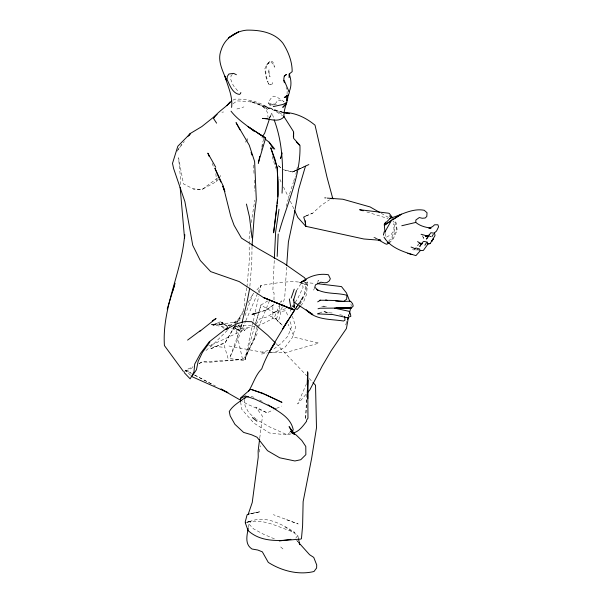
<?xml version="1.0" encoding="UTF-8"?>
<svg xmlns="http://www.w3.org/2000/svg" width="603" height="603" viewBox="0 0 603 603"><rect width="100%" height="100%" fill="white"/><g stroke="black" fill="none" stroke-linecap="round" stroke-linejoin="round"><path stroke-width="0.45" stroke-dasharray="3.02 2.26" d="M273.981 299.91L274.064 292.952L272.812 291.724L274.297 259.584M252.031 246.348L251.768 263.127L249.861 286.35M262.124 147.26L262.222 143.725L263.805 139.022M287.088 94.49L287.134 90.601L286.101 87.473M306.716 394.241L305.585 419.522L306.799 399.864M262.011 147.434L262.222 143.725M286.598 267.167L284.737 297.317L282.596 305.48M180.35 184.616L180.704 180.086L178.556 157.767L183.493 183.9L193.239 188.905L202.148 189.455L203.513 188.649M246.853 287.827L244.426 300.467L245.248 301.824L242.813 313.846L240.891 315.211L239.331 321.595M246.944 286.892L249.258 261.687L249.182 244.336M383.659 231.831L383.365 234.635L383.802 236.346M259.757 438.019L262.471 416.304L255.793 407.055L267.378 412.949L247.23 404.168L241.75 400.897M250.124 230.693L249.152 237.944L249.175 243.424M251.217 222.545L254.835 200.121M248.338 527.519L248.873 524.052L251.247 520.947C266.903 515.595 282.061 524.384 294.935 532.464C279.076 527.821 262.991 517.404 246.039 522.567M307.229 281.797L305.374 292.922L300.573 303.415L298.146 306.196M246.318 139.828L245.911 142.165L245.022 141.584M247.094 141.147L247.494 138.818L246.454 139.052M348.647 316.191L348.964 314.419L348.436 316.153M259.215 452.099L260.451 445.73M257.127 326.494L254.489 339.044L246.574 354.775L244.984 359.712L242.775 360.398L227.987 358.235L223.525 343.077L209.904 349.107L225.032 342.986L235.049 326.012M295.817 174.297L296.601 170.619M296.797 169.699L297.377 166.948M257.843 328.771L244.984 359.712L253.117 322.115M253.313 321.195L255.099 312.942M255.295 312.022L258.672 296.435M259.463 292.764L261.046 285.43L280.885 282.34L292.93 281.548L301.116 282.234M350.916 306.844L351.293 305.171L350.599 303.422M238.479 325.047L237.424 329.359L239.964 330.587L241.788 323.502M257.315 325.597L263.036 323.653L272.873 318.444L275.888 319.522L276.551 319.206L279.928 306.083M280.825 302.585L281.277 300.837L274.32 317.593L282.475 325.394L277.259 320.442L278.315 321.791L282.362 306.384M286.237 206.437L289.387 194.837M317.668 282.596L318.331 280.222L316.899 282.513M255.114 325.514L260.941 305.043L267.732 300.927M244.984 359.712L254.662 326.555M255.71 322.967L260.941 305.043L274.214 312.799L285.837 310.658L288.219 316.937M346.838 321.346L345.511 325.68L346.084 323.939M289.628 193.947L293.344 182.347M293.623 181.458L295.342 176.106M348.655 316.115L349.227 314.374M418.324 244.027L417.736 245.73L418.678 244.004M242.202 323.464L229.849 357.654L245.451 321.542M245.052 315.573L252.649 294.528L253.855 293.231M261.28 150.32L262.094 148.142M313.635 290.118L314.804 287.254M258.205 327.911L269.277 301.274M245.82 320.683L257.707 293.164M258.076 292.304L261.046 285.43L256.252 290.631M306.543 383.591L297.709 403.95L306.158 394.158M269.745 118.113L271.961 113.1L268.32 119.582M266.707 64.74L270.378 62.071L272.858 63.488L274.38 67.204L273.724 63.27L272.051 61.333L269.895 61.385L266.707 64.74L264.868 68.712L265.554 75.586L267.295 81.149L269.119 84.699L272.187 84.036L272.699 82.686L270.513 84.541L268.983 84.254L267.295 81.149M257.225 333.595L242.775 360.398L234.703 324.045M184.179 372.586L185.513 370.227L193.073 366.662M234.703 326.027L225.032 342.986L223.525 343.077M236.542 322.793L244.366 309.068M248.052 302.6L252.649 294.528M384.292 233.022L383.365 234.635L384.51 237.085M236.964 322.786L239.821 317.932L228.884 326.66M269.111 118.241L270.31 116.228L267.242 118.595M256.2 324.21L259.335 319.1L267.129 316.877L276.528 310.801L289.169 307.967M295.251 302.435L297.995 298.01L303.166 287.156L301.621 283.086L299.721 282.528L301.884 281.435M224.09 328.424L219.032 324.414L220.66 321.791L223.321 323.2M296.194 307.756L298.191 304.628M298.689 303.844L303.173 296.804L297.611 305.352M296.465 290.691L301.191 283.289M296.096 307.681L297.106 306.128M177.764 149.898L181.699 144.117M203.038 188.92L216.59 181.511L218.693 178.503M219.213 177.749L220.788 175.496M295.802 538.125L297.776 535.449L285.136 526.984M176.988 151.278L184.307 141.577M296.39 307.123L298.749 304.296M299.337 303.588L300.52 302.171L304.538 293.322L305.842 283.885L303.754 280.222M389.214 243.213L393.458 238.471L397.158 230.21L396.186 222.929L394.083 220.133M300.754 305.563L303.173 302.925L306.437 294.663L307.47 284.608L306.188 282.121M388.038 243.476L392.003 239.203L396.563 229.268L394.633 220.668M269.895 61.385C263.978 66.292 265.463 75.345 268.011 81.669M388.475 241.268L391.52 238.027L394.89 229.426L393.819 222.13L392.809 220.758M227.346 330.346L213.56 344.064L205.894 350.622M234.575 323.163L239.821 317.932M306.113 216.032L312.595 213.236L321.376 205.216L329.577 199.759M232.351 74.553L231.07 75.714L230.678 79.242L233.316 85.513L237.311 90.382L238.404 92.764M289.915 432.517L287.277 434.861L269.729 426.962L256.72 419.665M274.214 312.799L277.124 310.839M273.913 348.979L281.126 343.401L287.857 336.18L291.784 326.336L289.515 320.359M217.495 177.991L201.892 189.628L193.096 188.988M233.067 103.708L237.032 100.897C247.758 101.568 262.689 101.04 267.544 112.882L268.034 117.344M272.85 305.374L265.772 310.274L273.928 304.741L272.85 305.374L272.873 318.444M233.135 100.106L234.68 99.178C246.815 98.628 259.267 101.523 269.322 108.45L262.606 105.306L274.553 109.49L282.747 114.698M185.739 371.659L192.756 367.476M198.998 363.767L202.118 361.906L242.308 359.441L209.98 362.245L202.118 361.906L198.832 363.639M386.538 237.122L391.279 234.461L394.03 229.675L393.533 223.6M321.708 306.852L323.185 306.083L325.778 306.882M247.562 328.213L213.56 344.064L209.294 344.637M268.252 412.256L273.212 409.934M276.521 408.382L281.488 406.068M283.169 169.662L292.251 171.998L296.495 170.197M297.302 169.82L303.769 166.82M298.168 169.443L292.606 171.976L283.342 169.647M298.99 169.066L303.912 166.82M294.068 171.32L298.131 169.511M298.945 169.149L305.442 166.262M217.246 323.17L220.517 321.708L223.133 323.231L216.786 324.346M292.251 171.998L296.39 170.197M297.211 169.835L303.799 166.978M319.168 313.228L323.713 311.269L328.605 312.851M305.638 215.919L312.595 213.236M291.324 433.708L287.865 434.944L269.639 433.044L253.855 423.057L241.697 409.241L240.68 402.178M258.069 312.505L266.42 310.002L257.383 312.889M246.506 522.424L251.247 520.947L245.27 522.756M246.906 522.296L251.247 520.947M236.919 108.992L243.921 106.919M254.775 326.291L237.424 329.359L232.939 327.926M228.967 345.994L262.019 352.137L268.817 350.335M249.672 513.884L259.697 511.819L247.758 514.276L259.697 511.819M269.782 105.05L275.767 103.211L278.081 99.977L284.043 101.703L276.913 97.03L273.257 96.163L270.415 99.035L268.35 102.97L269.782 105.05L274.471 104.847M223.487 324.655L219.032 324.414L234.303 322.228L235.969 323.072M261.521 354.029L266.843 353.185M270.393 352.619L276.611 351.632L285.309 346.951L292.146 337.853L295.704 326.849L292.402 316.304M233.994 327.014L241.795 326.012L239.293 324.753M221.912 112.196L223.57 111.992M219.032 324.414L221.286 324.188L223.977 325.055M326.306 197.89L324.52 197.92L326.359 198.055M237.846 325.326L253.607 325.545M415.475 249.868L418.67 249.959M262.019 352.137L267.476 352.31M268.38 352.34L284.744 352.868L318.957 343.107L294.528 337.318L288.098 324.263M429.246 236.504L431.062 236.58L429.411 236.361M228.831 324.949L231.507 325.092M332.17 313.002L327.18 312.625L323.645 311.6L328.507 312.769M304.756 282.543L314.758 283.387M339.7 314.728L344.584 315.701M208.736 345.625L224.52 347.434M326.434 306.814L323.653 306.482L325.198 306.852M283.719 112.384L273.732 110.402L283.764 112.505L264.973 107.025L273.958 110.266L282.506 115.603M276.385 104.553L268.35 102.97L271.139 105.676M216.1 325.394L225.251 327.354M231.665 328.725L239.964 330.587L233.278 327.55M261.785 137.65L264.069 138.238M417.11 249.521L419.711 250.237M270.159 316.341L274.32 317.593L276.551 319.206M366.722 211.917L387.948 218.542M299.721 282.528L307.44 285.113L301.621 283.086M251.052 396.307L255.664 397.897M286.553 519.748L298.168 523.969L273.363 514.668M274.388 538.871L263.715 534.326L253.72 528.959L248.873 524.052M229.841 326.133L228.16 325.409L229.954 326.095M233.195 327.587L239.904 330.497M377.486 238.811L373.219 236.926L376.453 238.75M190.525 375.292L185.513 370.227L191.332 373.302M194.663 375.058L215.459 386.048M185.513 370.227L191.287 373.287M194.588 375.036L211.917 384.217M235.064 325.281L244.908 330.67L237.838 325.04M259.569 399.94L262.697 401.719M381.277 213.341L389.259 217.917M220.517 321.708L222.899 323.321M278.337 165.712L282.634 169.089M234.303 322.228L237.13 324.482M278.254 165.719L281.058 167.973M256.056 419.093L248.76 412.754L245.112 405.796L244.2 399.269M280.697 546.951L283.779 549.665M276.182 343.71L306.708 375.759M309.226 378.48L311.751 381.194M298.018 541.833L296.789 540.476L297.769 541.878M422.206 235.698L424.195 239.414L423.291 236.889M281.088 182.046L278.88 177.048M283.516 186.99L288.747 197.754M290.322 201.168L293.849 208.849M212.12 163.405L213.907 167.679M412.264 249.31L412.399 249.702M272.164 156.486L275.903 168.463M289.922 308.389L291.023 311.902M272.526 114.419L273.86 118.934M297.776 535.449L298.304 537.966M215.859 173.687L216.59 181.511M385.083 233.293L385.656 239.534M253.569 165.071L253.999 173.521M254.338 180.093L254.775 191.128M269.028 69.76L268.214 72.714L270.046 76.852L269.157 74.433L269.028 69.76M253.388 102.299L250.268 101.583L260.654 105.352L267.453 109.301L260.956 104.809L253.388 102.299"/><path stroke-width="0.9" d="M252.046 245.413L254.293 215.55L256.298 199.676L254.632 161.536L249.258 145.18L236.044 122.62L239.971 129.826M287.043 96.005L286.953 100.799L287.201 95.41L284.262 97.565L288.324 95.455L289.365 92.606L283.749 79.37L284.292 76.076L286.425 74.486L284.292 76.076M282.046 193.148C283.289 168.388 283.026 143.318 274.124 119.839M274.335 258.672L275.639 231.989L279.008 209.264M431.077 228.032C425.65 227.504 420.035 225.959 415.769 222.432L415.866 220.02L419.304 217.54L422.198 218.256L425.153 218.022L426.803 216.469L427.037 212.723L424.226 210.281C412.158 207.899 400.905 215.279 389.651 218.422M293.375 300.874L293.442 299.201M307.221 383.011L307.681 372.707L307.696 398.794L307.636 371.802L307.975 418.211L306.626 420.08L306.618 421.248C303 425.952 299.156 431.544 293.058 433.09M277.176 256.411L278.202 233.964M184.774 234.688L184.548 238.343L180.139 187.337M307.206 393.307L308.012 380.199M286.726 265.305L288.392 241.954L293.827 216.469L298.696 189.199L305.442 166.262M293.352 136.791L293.631 133.09M258.303 163.571L259.75 156.313M249.71 288.211L247.072 301.93L242.014 322.613M276.528 209.889L276.95 205.231M277.116 203.369L277.448 199.646M277.697 196.849L277.93 181.902L277.29 168.531L275.111 159.629L270.739 147.765L277.071 167.355L277.93 181.902L278.202 194.618L273.604 232.811L276.415 210.801M289.086 77.644L289.214 75.126L289.998 73.362L292.154 71.682C292.312 61.815 288.279 51.579 282.943 43.273C274.531 32.343 259.75 29.871 246.71 30.15C235.17 31.213 224.572 38.682 221.158 50.026C216.944 60.488 222.763 70.664 226.457 80.282L224.949 76.189C227.806 86.47 233.022 96.427 231.597 107.417M259.637 438.939L258.137 450.969L258.235 457.149L252.25 502.465L248.21 514.291L248.76 514.073L247.079 514.856L245.195 522.1M184.639 234.65C181.978 272.473 161.868 307.131 164.415 345.564L183.418 371.478M248.202 528.386C246.981 535.487 244.577 544.275 251.994 549.009L257.85 550.042L262.343 551.843L268.29 562.395C281.503 570.83 298.515 575.3 314.005 571.501L316.62 567.988L316.711 564.943L313.741 557.398L309.618 554.737L298.636 542.519M348.489 317.072L346.416 328.552L331.424 350.358L322.281 365.923L309.784 389.968L307.372 392.764M288.166 95.093C287.571 102.593 283.395 109.241 283.968 116.861C278.39 123.042 269.451 118.685 262.554 118.414L267.242 118.595M349.416 313.537L350.727 307.681M240.589 93.397L240.838 92.5M296.465 290.691L293.872 299.178L294.219 306.61L293.925 304.975M167.219 309.03L174.546 285.136M172.669 291.098L175.096 283.259M289.221 91.709C291.686 86.214 291.362 79.777 289.259 74.237M282.151 152.943L280.372 158.612L280.93 157.609M258.378 162.674L265.667 138.087L248.074 126.668M269.481 118.919L264.687 133.127L262.757 136.142M347.516 319.59L348.082 317.849M279.197 231.763C287.111 203.309 300.957 175.481 299.947 145.338L293.616 138.336L293.616 131.786L283.734 116.251M291.143 298.101L294.234 289.191M292.093 432.766L293.209 429.592C290.525 416.839 277.968 411.442 268.139 404.869M385.46 222.16L384.345 225.281L385 232.404M384.752 232.215L391.686 220.087L401.357 214.216L392.847 219.748M431.906 236.723L433.316 234.296M429.434 234.356L426.464 239.082L430.806 232.713L434.582 233.24L435.004 235.66L430.18 243.574L427.429 243.914L430.18 243.574M286.87 321.881C278.277 337.386 267.679 351.994 261.755 368.81C255.31 375.232 253.2 384.096 248.459 391.49M213.975 117.962L215.098 116.13M213.454 117.894C218.399 111.359 226.05 107.07 231.59 101.025M294.701 310.1L282.732 328.876L295.591 308.457M424.866 245.27L426.487 242.768M427.58 237.183L428.416 235.916L425.62 236.346L427.429 236.421M209.889 342.029L202.42 352.438L198.146 361.37L196.442 369.775L191.777 376.566L227.934 392.636L221.278 389.123M244.705 398.575L245.715 397.189L248.383 396.751M188.807 135.607L190.495 133.369L201.817 126.57L214.977 116.062M188.151 136.233L190.495 133.369L177.825 146.243L172.496 163.383L173.611 168.516L184.895 201.59L192.749 245.331L200.279 260.481L210.688 271.614L239.225 281.578L263.639 297.671L292.274 309.369M413.877 249.83L415.098 248.353L416.123 248.021L419.703 249.054L419.944 251.089L415.927 255.604C404.236 252.16 390.661 248.112 384.021 237.198M226.818 105.676L230.044 101.945M384.134 224.339L391.505 217.088M300.143 306.226L297.121 309.52L292.169 305.894M388.038 243.476L386.84 244.268L385.362 243.778L378.073 239.67M200.724 330.346L187.586 340.1M240.348 398.138L250.569 389.304L262.629 393.186L281.985 402.367L264.664 394.317M434.477 232.818L436.504 231.07L438.585 226.818L437.899 224.768L434.567 224.791L432.57 226.638L428.876 228.228L430.746 228.236M285.468 96.902L287.329 95.387M199.412 331.65L216.055 318.474L212.331 320.819M227.776 327.384L209.113 341.946L200.565 353.328L194.709 364.069L193.962 371.908L190.156 378.85L184.179 372.586M245.715 397.189C240.032 401.643 233.044 405.118 229.253 411.532L230.195 415.949L234.906 424.301L243.62 432.419L251.504 434.74L257.006 437.205L267.498 450.667L279.754 457.813L294.912 460.971L300.784 459.712L305.849 454.677L305.796 446.476L301.817 440.499L296.201 435.019L290.239 431.168L294.309 434.567M391.686 220.087L384.345 225.281L390.533 221.256M215.686 115.497L217.11 114.51M331.07 198.771L332.562 197.776L326.992 177.176L315.03 125.175C306.015 117.773 295.598 112.61 283.719 112.384M240.265 93.864L239.368 94.43C232.351 93.322 229.653 84.978 227.045 79.385L227.301 76.393L228.944 73.996L233.625 73.385L236.384 74.719M233.301 34.951L228.499 37.868L238.592 31.876L234.1 34.461M317.683 301.854L320.57 300.166M286.485 102.525L283.033 104.44L273.257 106.603M225.537 329.57L237.258 323.63L244.705 321.572L251.67 321.685L267.792 335.268L275.533 343.062M305.382 280.365L301.334 282.31C308.887 276.182 318.753 273.076 328.416 274.749L330.331 278.759L329.321 280.832L326.886 282.596L324.504 282.837L320.864 282.189L315.475 284.812L314.804 287.254L317.736 289.953M304.56 166.518L308.834 164.574M216.432 323.532L213.161 324.987L215.874 324.512M305.306 216.387L303.686 217.088L305.065 221.309L305.781 226.306L363.82 238.984L380.9 240.318L379.197 239.564M319.168 313.228L317.645 313.884L332.683 314.54L347.275 317.698L350.833 316.311L350.433 313.877L349.137 311.344L334.62 308.148M301.334 281.85L306.188 279.822M255.491 313.326L252.046 314.427L257.383 312.889M226.54 329.261L228.198 328.763M318.03 308.781L320.087 308.231L351.391 307.937L353.222 306.105L352.619 303.754L350.599 301.214L340.16 301.523L335.69 301.063M401.786 225.741L415.769 222.432M425.854 236.105L428.017 235.6M245.715 522.673L245.27 522.756L248.089 530.58C262.727 543.868 283.056 540.386 301.025 539.052L301.47 538.554L302.608 525.65L303.128 501.621L311.653 458.235L316.485 427.836L315.535 385.264L313.01 382.551M279.317 540.974L290.925 539.346M319.741 300.219C327.715 300.362 335.781 300.256 343.687 301.372L346.657 299.209L346.921 295.282C337.054 292.545 326.087 294.422 316.771 289.463L317.932 290.571M420.577 250.479L423.366 250.433L427.761 244.305L427.391 242.097L423.811 241.396L422.582 242.3L419.741 246.423L421.768 243.499L419.191 243.348L422.515 243.763M327.271 198.116L342.866 199.239L370.106 206.942L379.686 212.429M317.517 283.689L341.479 286.591L346.454 292.915L349.906 301.666M427.761 236.142L421.082 234.266M415.407 248.805L411.065 247.034M422.401 243.597L419.733 243.047L417.623 241.584M211.525 324.414L213.356 324.806M407.816 253.32L411.939 254.594M389.282 215.964L391.453 216.643L392.5 218.037M363.187 210.816L359.644 209.708L388.4 213.183L389.357 213.485L392.523 217.796M325.756 299.895L327.263 300.392M387.254 242.557L389.214 243.213M251.587 389.478L263.79 394M293.058 309.482L264.001 297.716L293.073 309.641M276.046 409.128L255.182 399.216L245.172 395.93L240.341 398.689L240.589 401.304M221 389.025L240.966 400.437M258.122 133.346L265.667 138.087L248.587 127.007M294.076 302.193L312.821 314.57L306.203 309.889C315.942 320.359 330.753 318.972 343.559 321.022L344.976 320.193L344.667 316.522M223.645 323.834L227.376 326.381M264.792 138.803L269.126 142.172L274.78 149.129M253.938 131.205C246.13 124.783 237.198 119.266 231.024 111.171M252.393 417.585L256.878 421.195M296.254 141.833L299.299 145.022M294.611 434.137L289.078 426.623L291.317 430.459M273.325 148.941L269.126 142.172M305.849 279.732L304.47 277.666L283.975 263.33L258.144 248.594L241.479 238.11L234.047 225.251L230.73 216.153L223.148 185.89L214.887 168.199L218.949 177.689M213.598 118.572L216.613 123.155M215.761 167.257L207.824 153.154L209.256 156.569M294.641 210.56L297.776 217.389L305.781 226.306L305.231 220.819M332.562 197.776L333.097 198.96M219.688 179.415L220.796 182M222.643 186.312L224.866 191.49L223.05 186.139M283.606 80.455L284.465 82.792M251.097 152.401L251.918 155.039M246.446 204.063L249.469 216.876L252.031 237.868M298.485 538.803L299.721 544.675M289.334 298.937L290.895 307.605L294.505 310.372M289.191 73.868L289.312 75.661M286.757 102.518L285.603 104.96L282.724 107.349L286.757 102.518M271.802 347.675L269.217 352.25L274.659 343.439L271.802 347.675M433.595 238.366L431.771 241.29L433.595 238.366M351.391 307.937L335.871 308.156L351.391 307.937M289.252 113.666L283.794 112.542L289.244 113.658"/></g></svg>
